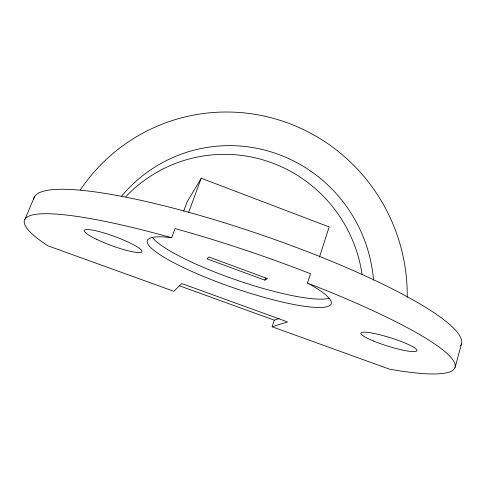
<?xml version="1.0" encoding="UTF-8"?>
<svg xmlns="http://www.w3.org/2000/svg" width="486" height="486" viewBox="0 0 486 486"><rect width="100%" height="100%" fill="white"/><g stroke="black" fill="none" stroke-linecap="round" stroke-linejoin="round"><path stroke-width="0.73" d="M455.121 367.416L461.402 344.082M307.492 283.083L310.511 273.74L307.784 272.664A226.962 35.144 18.9 0 0 189.625 232.697L175.039 228.584L171.637 237.739L170.841 237.624A97.23 16.664 19 0 0 172.797 262.227A97.23 16.664 19 0 0 298.021 305.263A97.23 16.664 19 0 0 314.26 286.91L307.492 283.083L320.79 288.301A227.515 33.334 18.9 0 1 396.363 370.332L389.486 369.16L272.111 326.762L274.292 320.159L279.243 318.458M319.411 257.203L329.162 226.95L201.253 178.24L187.146 201.842L183.726 211.058M264.852 280.13L267.513 278.612L208.871 256.997L207.012 258.838L264.852 280.13L265.55 278.065M188.629 212.418L201.253 178.24M24.926 219.411L34.409 196.909M272.111 326.762L287.542 321.926L181.715 283.538L173.885 291.296L47.859 245.782A227.515 33.334 18.9 0 1 169.942 237.259L171.637 237.739M179.146 285.689L274.292 320.159M33.649 199.296A225.869 38.716 18.9 0 1 260.994 234.738A225.869 38.716 18.9 0 1 460.6 345.771M329.265 298.283A96.957 17.557 19 0 1 236.846 280.185A96.957 17.557 19 0 1 152.397 237.52M125.771 196.733A139.768 137.714 70.8 0 1 267.409 161.261A139.768 137.714 70.8 0 1 362.149 274.827M80.251 189.965A181.497 178.508 69.5 0 1 281.844 120.899A181.497 178.508 69.5 0 1 407.232 297.292M121.621 196.113A145.077 142.562 69.2 0 1 274.359 152.95A145.077 142.562 69.2 0 1 373.503 280.118M96.927 239.495A30.685 4.799 20.2 0 0 141.888 251.748A30.685 4.799 20.2 0 0 100.559 231.968A30.685 4.799 20.2 0 0 96.927 239.495M373.704 341.099A29.354 4.392 17.4 0 0 416.927 350.698A29.354 4.392 17.4 0 0 376.14 333.882A29.354 4.392 17.4 0 0 373.704 341.099"/></g></svg>
